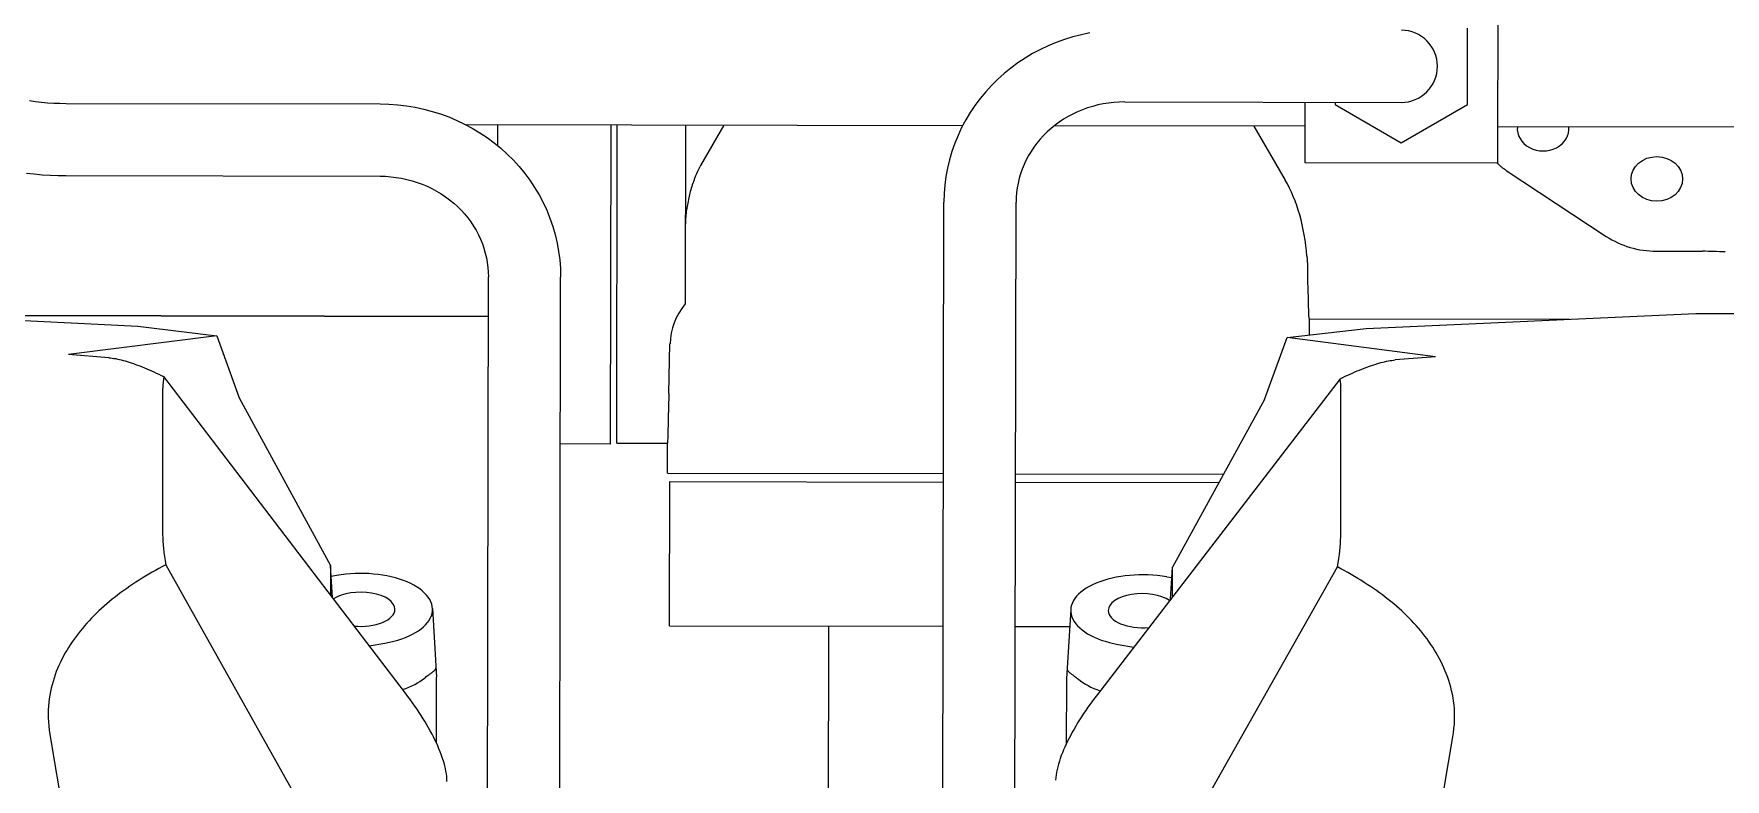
# Model space of a CAD drawing. Extents: x 766778 to 845620, y 133762 to 209800.
# Drawn here: x 786022.2 to 786245.1, y 191122.3 to 191220.5 of the extents above; entities that cross this region are included whole.
import ezdxf

# ---------------------------------------------------------------- set-up
doc = ezdxf.new("R2010")
doc.units = 0
doc.header["$MEASUREMENT"] = 0
doc.layers.get('0').update_dxf_attribs({"color": 1, "linetype": 'CONTINUOUS'})
doc.layers.add('LA-4748_SHOWN', color=2, linetype='CONTINUOUS', lineweight=53)

# ---------------------------------------------------------------- blocks, each defined once
blk = doc.blocks.new('ENGINE')
at = {"layer": 'LA-4748_SHOWN', "color": 252, "lineweight": 5}
for p, q in [((945166.83, 205921.1), (945166.7, 205895.7)), ((945111.91, 205912.78), (945110.79, 205912.5)), ((945113.04, 205913.02), (945111.91, 205912.78)), ((945162.77, 205903.38), (945162.82, 205913.46)), ((945106.5, 205910.84), (945105.48, 205910.3)), ((945107.54, 205911.33), (945106.5, 205910.84)), ((945108.6, 205911.77), (945107.54, 205911.33)), ((945109.69, 205912.16), (945108.6, 205911.77)), ((945110.79, 205912.5), (945109.69, 205912.16)), ((945102.61, 205908.41), (945101.72, 205907.69)), ((945103.54, 205909.09), (945102.61, 205908.41)), ((945104.49, 205909.72), (945103.54, 205909.09)), ((945105.48, 205910.3), (945104.49, 205909.72)), ((945100.05, 205906.13), (945099.28, 205905.29)), ((945100.86, 205906.93), (945100.05, 205906.13)), ((945101.72, 205907.69), (945100.86, 205906.93)), ((944973.28, 205904.57), (944974.05, 205904.46)), ((944974.05, 205904.46), (944974.84, 205904.36)), ((944974.84, 205904.36), (944975.65, 205904.29)), ((944975.65, 205904.29), (944976.46, 205904.24)), ((944976.46, 205904.24), (944977.27, 205904.2)), ((944977.27, 205904.2), (944978.09, 205904.19)), ((944978.09, 205904.19), (945019.49, 205903.97)), ((945019.49, 205903.97), (945020.64, 205903.94)), ((945020.64, 205903.94), (945021.8, 205903.85)), ((945021.8, 205903.85), (945022.94, 205903.71)), ((945098.55, 205904.41), (945097.86, 205903.5)), ((945099.28, 205905.29), (945098.55, 205904.41)), ((945115.46, 205903.76), (945114.75, 205903.65)), ((945116.16, 205903.84), (945115.46, 205903.76)), ((945116.88, 205903.89), (945116.16, 205903.84)), ((945117.59, 205903.9), (945116.88, 205903.89)), ((945117.59, 205903.9), (945154.04, 205903.71)), ((945141.34, 205903.78), (945141.3, 205895.84)), ((945145.31, 205903.76), (945145.31, 205903.48)), ((945022.94, 205903.71), (945024.08, 205903.52)), ((945024.08, 205903.52), (945025.21, 205903.27)), ((945025.21, 205903.27), (945026.33, 205902.97)), ((945026.33, 205902.97), (945027.43, 205902.62)), ((945027.43, 205902.62), (945028.51, 205902.22)), ((945028.51, 205902.22), (945029.57, 205901.77)), ((945029.57, 205901.77), (945030.6, 205901.27)), ((945096.63, 205901.59), (945096.09, 205900.59)), ((945097.22, 205902.56), (945096.63, 205901.59)), ((945097.86, 205903.5), (945097.22, 205902.56)), ((945109.54, 205901.64), (945108.96, 205901.26)), ((945110.13, 205902), (945109.54, 205901.64)), ((945110.75, 205902.32), (945110.13, 205902)), ((945111.38, 205902.62), (945110.75, 205902.32)), ((945112.03, 205902.89), (945111.38, 205902.62)), ((945112.69, 205903.13), (945112.03, 205902.89)), ((945113.37, 205903.33), (945112.69, 205903.13)), ((945114.06, 205903.51), (945113.37, 205903.33)), ((945114.75, 205903.65), (945114.06, 205903.51)), ((945145.31, 205903.48), (945154.01, 205898.39)), ((945154.01, 205898.39), (945162.77, 205903.38)), ((945030.6, 205901.27), (945031.61, 205900.72)), ((945096.22, 205900.83), (945030.78, 205901.18)), ((945031.61, 205900.72), (945032.59, 205900.13)), ((945032.59, 205900.13), (945033.55, 205899.49)), ((945033.55, 205899.49), (945034.47, 205898.8)), ((945034.91, 205901.16), (945034.9, 205898.45)), ((945049.69, 205859.05), (945049.91, 205901.08)), ((945050.49, 205859.16), (945050.71, 205901.07)), ((945059.71, 205901.03), (945059.59, 205877.48)), ((945061.69, 205895.7), (945064.82, 205901)), ((945095.61, 205899.56), (945095.17, 205898.52)), ((945096.09, 205900.59), (945095.61, 205899.56)), ((945106.89, 205899.51), (945106.43, 205899.01)), ((945107.37, 205899.98), (945106.89, 205899.51)), ((945107.88, 205900.43), (945107.37, 205899.98)), ((945108.41, 205900.86), (945107.88, 205900.43)), ((945141.32, 205900.6), (945108.29, 205900.77)), ((945108.96, 205901.26), (945108.41, 205900.86)), ((945134.61, 205900.63), (945138.71, 205893.53)), ((945227.54, 205900.14), (945166.72, 205900.46)), ((945034.47, 205898.8), (945035.35, 205898.07)), ((945035.35, 205898.07), (945036.19, 205897.3)), ((945036.19, 205897.3), (945037, 205896.49)), ((945094.79, 205897.45), (945094.47, 205896.36)), ((945095.17, 205898.52), (945094.79, 205897.45)), ((945105.24, 205897.42), (945104.9, 205896.86)), ((945105.61, 205897.97), (945105.24, 205897.42)), ((945106.01, 205898.5), (945105.61, 205897.97)), ((945106.43, 205899.01), (945106.01, 205898.5)), ((944972.82, 205895.02), (944973.85, 205894.9)), ((944973.85, 205894.9), (944974.89, 205894.8)), ((945037, 205896.49), (945037.77, 205895.65)), ((945037.77, 205895.65), (945038.49, 205894.76)), ((945094.2, 205895.26), (945093.99, 205894.15)), ((945094.47, 205896.36), (945094.2, 205895.26)), ((945104.06, 205895.1), (945103.84, 205894.49)), ((945104.31, 205895.7), (945104.06, 205895.1)), ((945104.59, 205896.29), (945104.31, 205895.7)), ((945104.9, 205896.86), (945104.59, 205896.29)), ((945141.3, 205895.84), (945166.7, 205895.7)), ((945166.62, 205895.7), (945166.67, 205895.66)), ((945166.67, 205895.66), (945166.71, 205895.61)), ((945166.71, 205895.61), (945166.76, 205895.57)), ((945166.76, 205895.57), (945166.81, 205895.52)), ((945166.81, 205895.52), (945166.86, 205895.48)), ((945166.86, 205895.48), (945166.9, 205895.43)), ((945166.9, 205895.43), (945166.95, 205895.39)), ((945166.95, 205895.39), (945167, 205895.34)), ((945167, 205895.34), (945167.05, 205895.3)), ((945167.05, 205895.3), (945167.1, 205895.26)), ((945167.1, 205895.26), (945167.15, 205895.21)), ((945167.15, 205895.21), (945167.2, 205895.17)), ((945167.2, 205895.17), (945167.25, 205895.13)), ((945167.25, 205895.13), (945167.31, 205895.09)), ((945167.31, 205895.09), (945167.36, 205895.05)), ((945167.36, 205895.05), (945167.41, 205895.01)), ((945167.41, 205895.01), (945167.46, 205894.97)), ((945167.46, 205894.97), (945167.52, 205894.93)), ((945167.52, 205894.93), (945167.57, 205894.89)), ((945167.57, 205894.89), (945167.63, 205894.85)), ((945167.63, 205894.85), (945167.68, 205894.81)), ((944974.89, 205894.8), (944975.94, 205894.73)), ((944975.94, 205894.73), (944976.99, 205894.69)), ((944976.99, 205894.69), (944978.04, 205894.67)), ((944978.04, 205894.67), (945019.44, 205894.45)), ((945019.44, 205894.45), (945020.15, 205894.43)), ((945020.15, 205894.43), (945020.86, 205894.37)), ((945020.86, 205894.37), (945021.57, 205894.29)), ((945021.57, 205894.29), (945022.27, 205894.17)), ((945022.27, 205894.17), (945022.97, 205894.02)), ((945022.97, 205894.02), (945023.65, 205893.84)), ((945023.65, 205893.84), (945024.33, 205893.62)), ((945024.33, 205893.62), (945024.99, 205893.38)), ((945024.99, 205893.38), (945025.63, 205893.1)), ((945025.63, 205893.1), (945026.26, 205892.8)), ((945026.26, 205892.8), (945026.87, 205892.47)), ((945038.49, 205894.76), (945039.16, 205893.85)), ((945039.16, 205893.85), (945039.79, 205892.9)), ((945039.79, 205892.9), (945040.37, 205891.92)), ((945060.43, 205892.72), (945060.37, 205892.51)), ((945060.5, 205892.94), (945060.43, 205892.72)), ((945060.57, 205893.15), (945060.5, 205892.94)), ((945060.64, 205893.37), (945060.57, 205893.15)), ((945093.84, 205893.03), (945093.75, 205891.9)), ((945093.99, 205894.15), (945093.84, 205893.03)), ((945103.39, 205892.63), (945103.3, 205891.99)), ((945103.51, 205893.25), (945103.39, 205892.63)), ((945103.66, 205893.88), (945103.51, 205893.25)), ((945103.84, 205894.49), (945103.66, 205893.88)), ((945167.68, 205894.81), (945167.74, 205894.77)), ((945167.74, 205894.77), (945167.79, 205894.73)), ((945167.79, 205894.73), (945167.85, 205894.69)), ((945167.85, 205894.69), (945180.99, 205885.96)), ((945026.87, 205892.47), (945027.47, 205892.11)), ((945027.47, 205892.11), (945028.04, 205891.72)), ((945028.04, 205891.72), (945028.59, 205891.31)), ((945028.59, 205891.31), (945029.12, 205890.88)), ((945029.12, 205890.88), (945029.62, 205890.42)), ((945029.62, 205890.42), (945030.09, 205889.94)), ((945040.37, 205891.92), (945040.9, 205890.91)), ((945040.9, 205890.91), (945041.37, 205889.88)), ((945059.91, 205890.54), (945059.87, 205890.31)), ((945059.96, 205890.76), (945059.91, 205890.54)), ((945060, 205890.99), (945059.96, 205890.76)), ((945060.05, 205891.22), (945060, 205890.99)), ((945060.1, 205891.45), (945060.05, 205891.22)), ((945060.15, 205891.67), (945060.1, 205891.45)), ((945060.2, 205891.88), (945060.15, 205891.67)), ((945060.26, 205892.09), (945060.2, 205891.88)), ((945060.31, 205892.3), (945060.26, 205892.09)), ((945060.37, 205892.51), (945060.31, 205892.3)), ((945092.91, 205738.42), (945093.71, 205890.77)), ((945093.75, 205891.9), (945093.71, 205890.77)), ((945102.74, 205797.63), (945103.23, 205890.72)), ((945103.25, 205891.36), (945103.23, 205890.72)), ((945103.3, 205891.99), (945103.25, 205891.36)), ((945030.09, 205889.94), (945030.54, 205889.44)), ((945030.54, 205889.44), (945030.97, 205888.93)), ((945030.97, 205888.93), (945031.36, 205888.39)), ((945031.36, 205888.39), (945031.72, 205887.84)), ((945041.37, 205889.88), (945041.8, 205888.83)), ((945041.8, 205888.83), (945042.17, 205887.76)), ((945059.66, 205888.47), (945059.65, 205888.24)), ((945059.65, 205888.24), (945059.65, 205888.02)), ((945059.67, 205888.71), (945059.66, 205888.47)), ((945059.69, 205888.95), (945059.67, 205888.71)), ((945059.72, 205889.18), (945059.69, 205888.95)), ((945059.74, 205889.42), (945059.72, 205889.18)), ((945059.77, 205889.65), (945059.74, 205889.42)), ((945059.8, 205889.88), (945059.77, 205889.65)), ((945059.84, 205890.09), (945059.8, 205889.88)), ((945059.87, 205890.31), (945059.84, 205890.09)), ((945031.72, 205887.84), (945032.06, 205887.28)), ((945032.06, 205887.28), (945032.36, 205886.7)), ((945032.36, 205886.7), (945032.63, 205886.11)), ((945032.63, 205886.11), (945032.88, 205885.51)), ((945042.17, 205887.76), (945042.48, 205886.67)), ((945042.48, 205886.67), (945042.73, 205885.56)), ((945032.88, 205885.51), (945033.09, 205884.9)), ((945033.09, 205884.9), (945033.26, 205884.28)), ((945033.26, 205884.28), (945033.41, 205883.65)), ((945042.73, 205885.56), (945042.93, 205884.45)), ((945042.93, 205884.45), (945043.07, 205883.33)), ((945187.63, 205883.99), (945193.66, 205883.96)), ((945033.41, 205883.65), (945033.52, 205883.02)), ((945033.52, 205883.02), (945033.6, 205882.39)), ((945033.6, 205882.39), (945033.65, 205881.76)), ((945033.65, 205881.76), (945033.66, 205881.12)), ((945043.07, 205883.33), (945043.15, 205882.2)), ((945043.15, 205882.2), (945043.18, 205881.07)), ((945141.53, 205883.5), (945141.54, 205883.42)), ((945141.54, 205883.42), (945141.54, 205883.35)), ((945141.54, 205883.35), (945141.55, 205883.27)), ((945141.55, 205883.27), (945141.55, 205883.2)), ((945141.55, 205883.2), (945141.56, 205883.12)), ((945141.56, 205883.12), (945141.56, 205883.05)), ((945141.56, 205883.05), (945141.57, 205882.97)), ((945141.57, 205882.97), (945141.57, 205882.9)), ((945141.57, 205882.9), (945141.58, 205882.83)), ((945141.58, 205882.83), (945141.58, 205882.75)), ((945141.58, 205882.75), (945141.58, 205882.68)), ((945141.58, 205882.68), (945141.59, 205882.61)), ((945141.59, 205882.61), (945141.59, 205882.54)), ((945141.59, 205882.54), (945141.59, 205882.47)), ((945141.59, 205882.47), (945141.6, 205882.39)), ((945141.6, 205882.39), (945141.6, 205882.32)), ((945141.6, 205882.32), (945141.6, 205882.25)), ((945141.6, 205882.25), (945141.6, 205882.18)), ((945141.6, 205882.18), (945141.61, 205882.11)), ((945141.61, 205882.11), (945141.61, 205882.04)), ((945141.61, 205882.04), (945141.61, 205881.97)), ((945141.61, 205881.97), (945141.61, 205881.9)), ((945141.61, 205881.9), (945141.61, 205881.83)), ((945141.61, 205881.83), (945141.61, 205881.76)), ((945033.22, 205798), (945033.66, 205881.12)), ((945042.45, 205742.47), (945043.18, 205881.07)), ((944944.05, 205877.07), (944987.46, 205874.8)), ((945033.63, 205875.91), (944958.77, 205876.3)), ((945033.63, 205875.88), (944959.32, 205876.27)), ((944987.46, 205874.8), (944997.85, 205873.5)), ((945141.81, 205875.25), (945176.11, 205875.07)), ((945141.83, 205873.1), (945141.84, 205875.25)), ((945149.31, 205873.95), (945192.74, 205875.76)), ((945192.74, 205875.76), (945214.04, 205875.65)), ((944997.85, 205873.5), (944978.31, 205871.1)), ((944997.85, 205873.5), (945000.76, 205865.33)), ((945135.9, 205864.62), (945138.9, 205872.76)), ((945138.9, 205872.76), (945149.31, 205873.95)), ((945158.42, 205870.15), (945138.9, 205872.76)), ((944983.61, 205870.66), (944978.31, 205871.1)), ((944983.61, 205870.66), (944983.83, 205870.64)), ((944983.83, 205870.64), (944984.05, 205870.61)), ((944984.05, 205870.61), (944984.27, 205870.57)), ((944984.27, 205870.57), (944984.51, 205870.53)), ((944984.51, 205870.53), (944984.74, 205870.48)), ((944984.74, 205870.48), (944984.99, 205870.43)), ((944984.99, 205870.43), (944985.23, 205870.37)), ((944985.23, 205870.37), (944985.49, 205870.3)), ((945057.39, 205865.7), (945057.56, 205872.22)), ((944985.49, 205870.3), (944985.75, 205870.23)), ((944985.75, 205870.23), (944986.01, 205870.15)), ((944986.01, 205870.15), (944986.28, 205870.06)), ((944986.28, 205870.06), (944986.55, 205869.97)), ((944986.55, 205869.97), (944986.83, 205869.87)), ((944986.83, 205869.87), (944987.11, 205869.77)), ((944987.11, 205869.77), (944987.4, 205869.66)), ((944987.4, 205869.66), (944987.69, 205869.55)), ((944987.69, 205869.55), (944987.99, 205869.43)), ((944987.99, 205869.43), (944988.29, 205869.3)), ((944988.29, 205869.3), (944988.59, 205869.18)), ((944988.59, 205869.18), (944988.9, 205869.04)), ((944988.9, 205869.04), (944989.21, 205868.9)), ((944989.21, 205868.9), (944989.53, 205868.76)), ((944989.53, 205868.76), (944989.85, 205868.61)), ((944989.85, 205868.61), (944990.18, 205868.46)), ((944990.18, 205868.46), (944990.5, 205868.3)), ((944990.5, 205868.3), (944990.83, 205868.14)), ((945022.54, 205826.31), (944990.83, 205868.14)), ((945147.49, 205868.07), (945147.8, 205868.21)), ((945147.8, 205868.21), (945148.11, 205868.34)), ((945148.11, 205868.34), (945148.42, 205868.46)), ((945148.42, 205868.46), (945148.72, 205868.58)), ((945148.72, 205868.58), (945149.02, 205868.7)), ((945149.02, 205868.7), (945149.31, 205868.81)), ((945149.31, 205868.81), (945149.6, 205868.91)), ((945149.6, 205868.91), (945149.88, 205869.01)), ((945149.88, 205869.01), (945150.16, 205869.11)), ((945150.16, 205869.11), (945150.44, 205869.2)), ((945150.44, 205869.2), (945150.71, 205869.28)), ((945150.71, 205869.28), (945150.97, 205869.36)), ((945150.97, 205869.36), (945151.23, 205869.43)), ((945151.23, 205869.43), (945151.49, 205869.49)), ((945151.49, 205869.49), (945151.73, 205869.55)), ((945151.73, 205869.55), (945151.98, 205869.6)), ((945151.98, 205869.6), (945152.22, 205869.65)), ((945152.22, 205869.65), (945152.45, 205869.69)), ((945152.45, 205869.69), (945152.68, 205869.72)), ((945152.68, 205869.72), (945152.9, 205869.75)), ((945152.9, 205869.75), (945153.11, 205869.77)), ((945158.42, 205870.15), (945153.11, 205869.77)), ((944990.62, 205847.32), (944990.72, 205866.62)), ((945145.86, 205867.33), (945113.72, 205825.83)), ((945145.86, 205867.33), (945146.2, 205867.48)), ((945146.2, 205867.48), (945146.52, 205867.64)), ((945146.52, 205867.64), (945146.85, 205867.79)), ((945146.85, 205867.79), (945147.17, 205867.93)), ((945147.17, 205867.93), (945147.49, 205868.07)), ((945000.76, 205865.33), (945012.74, 205843.16)), ((945135.9, 205864.62), (945123.7, 205842.57)), ((945145.86, 205846.5), (945145.96, 205865.8)), ((945049.69, 205859.05), (945043.06, 205859.09)), ((945050.49, 205859.16), (945057.2, 205859.13)), ((945057.17, 205855.19), (945057.19, 205859.13)), ((945057.2, 205859.13), (945057.21, 205859.14)), ((945057.17, 205855.19), (945093.52, 205855)), ((945103.04, 205854.95), (945130.47, 205854.81)), ((945057.37, 205835.07), (945057.47, 205854.07)), ((945057.47, 205854.07), (945093.52, 205853.88)), ((945103.04, 205853.83), (945129.85, 205853.69)), ((944987.91, 205841.6), (944987.49, 205841.33)), ((944988.34, 205841.85), (944987.91, 205841.6)), ((944988.77, 205842.11), (944988.34, 205841.85)), ((944989.21, 205842.36), (944988.77, 205842.11)), ((944989.66, 205842.61), (944989.21, 205842.36)), ((944990.11, 205842.86), (944989.66, 205842.61)), ((944990.57, 205843.1), (944990.11, 205842.86)), ((944991.03, 205843.34), (944990.57, 205843.1)), ((944991.03, 205843.34), (945012.64, 205804.46)), ((945012.74, 205843.16), (945012.72, 205839.27)), ((945012.98, 205838.92), (945012.74, 205843.16)), ((945013.52, 205841.85), (945012.82, 205841.73)), ((945123.39, 205803.88), (945145.41, 205842.53)), ((945123.41, 205838.34), (945123.7, 205842.57)), ((945123.68, 205838.68), (945123.7, 205842.57)), ((945145.87, 205842.28), (945145.41, 205842.53)), ((945146.32, 205842.03), (945145.87, 205842.28)), ((945146.77, 205841.78), (945146.32, 205842.03)), ((945147.21, 205841.53), (945146.77, 205841.78)), ((945147.65, 205841.27), (945147.21, 205841.53)), ((944984.31, 205839.11), (944983.94, 205838.82)), ((944984.69, 205839.4), (944984.31, 205839.11)), ((944985.07, 205839.69), (944984.69, 205839.4)), ((944985.46, 205839.97), (944985.07, 205839.69)), ((944985.85, 205840.25), (944985.46, 205839.97)), ((944986.25, 205840.53), (944985.85, 205840.25)), ((944986.66, 205840.8), (944986.25, 205840.53)), ((944987.07, 205841.07), (944986.66, 205840.8)), ((944987.49, 205841.33), (944987.07, 205841.07)), ((945123.6, 205841.15), (945122.91, 205841.27)), ((945148.08, 205841.01), (945147.65, 205841.27)), ((945148.51, 205840.75), (945148.08, 205841.01)), ((945148.93, 205840.48), (945148.51, 205840.75)), ((945149.34, 205840.21), (945148.93, 205840.48)), ((945149.75, 205839.94), (945149.34, 205840.21)), ((945150.15, 205839.66), (945149.75, 205839.94)), ((945150.55, 205839.38), (945150.15, 205839.66)), ((945150.94, 205839.1), (945150.55, 205839.38)), ((944981.85, 205836.98), (944981.52, 205836.66)), ((944982.18, 205837.29), (944981.85, 205836.98)), ((944982.52, 205837.61), (944982.18, 205837.29)), ((944982.86, 205837.91), (944982.52, 205837.61)), ((944983.22, 205838.22), (944982.86, 205837.91)), ((944983.58, 205838.52), (944983.22, 205838.22)), ((944983.94, 205838.82), (944983.58, 205838.52)), ((945026.13, 205837.48), (945026.63, 205828.39)), ((945110.24, 205837.04), (945109.65, 205827.96)), ((945151.33, 205838.81), (945150.94, 205839.1)), ((945151.71, 205838.52), (945151.33, 205838.81)), ((945152.08, 205838.23), (945151.71, 205838.52)), ((945152.45, 205837.93), (945152.08, 205838.23)), ((945152.81, 205837.63), (945152.45, 205837.93)), ((945153.17, 205837.33), (945152.81, 205837.63)), ((945153.51, 205837.02), (945153.17, 205837.33)), ((945153.86, 205836.7), (945153.51, 205837.02)), ((944979.7, 205834.65), (944979.42, 205834.3)), ((944979.99, 205834.99), (944979.7, 205834.65)), ((944980.28, 205835.33), (944979.99, 205834.99)), ((944980.58, 205835.67), (944980.28, 205835.33)), ((944980.88, 205836), (944980.58, 205835.67)), ((944981.2, 205836.33), (944980.88, 205836)), ((944981.52, 205836.66), (944981.2, 205836.33)), ((945057.37, 205835.07), (945093.42, 205834.88)), ((945078.14, 205792.51), (945078.37, 205834.96)), ((945102.94, 205834.83), (945110.1, 205834.79)), ((945154.19, 205836.39), (945153.86, 205836.7)), ((945154.52, 205836.07), (945154.19, 205836.39)), ((945154.85, 205835.75), (945154.52, 205836.07)), ((945155.16, 205835.42), (945154.85, 205835.75)), ((945155.47, 205835.09), (945155.16, 205835.42)), ((945155.78, 205834.75), (945155.47, 205835.09)), ((945156.07, 205834.41), (945155.78, 205834.75)), ((944978.15, 205832.48), (944977.92, 205832.1)), ((944978.39, 205832.85), (944978.15, 205832.48)), ((944978.63, 205833.22), (944978.39, 205832.85)), ((944978.89, 205833.59), (944978.63, 205833.22)), ((944979.15, 205833.94), (944978.89, 205833.59)), ((944979.42, 205834.3), (944979.15, 205833.94)), ((945017.8, 205832.57), (945019.86, 205832.93)), ((945156.36, 205834.07), (945156.07, 205834.41)), ((945156.64, 205833.72), (945156.36, 205834.07)), ((945156.92, 205833.37), (945156.64, 205833.72)), ((945157.19, 205833.01), (945156.92, 205833.37)), ((945157.44, 205832.65), (945157.19, 205833.01)), ((945157.7, 205832.28), (945157.44, 205832.65)), ((944977.08, 205830.54), (944976.89, 205830.13)), ((944977.27, 205830.94), (944977.08, 205830.54)), ((944977.48, 205831.33), (944977.27, 205830.94)), ((944977.69, 205831.72), (944977.48, 205831.33)), ((944977.92, 205832.1), (944977.69, 205831.72)), ((945116.47, 205832.42), (945118.53, 205832.04)), ((945157.94, 205831.91), (945157.7, 205832.28)), ((945158.18, 205831.53), (945157.94, 205831.91)), ((945158.4, 205831.15), (945158.18, 205831.53)), ((945158.62, 205830.77), (945158.4, 205831.15)), ((945158.83, 205830.38), (945158.62, 205830.77)), ((945159.03, 205829.98), (945158.83, 205830.38)), ((944976.1, 205828.02), (944975.97, 205827.58)), ((944976.24, 205828.46), (944976.1, 205828.02)), ((944976.39, 205828.88), (944976.24, 205828.46)), ((944976.54, 205829.31), (944976.39, 205828.88)), ((944976.71, 205829.72), (944976.54, 205829.31)), ((944976.89, 205830.13), (944976.71, 205829.72)), ((945025.06, 205828.3), (945025.18, 205828.39)), ((945025.18, 205828.39), (945025.29, 205828.48)), ((945025.29, 205828.48), (945025.4, 205828.57)), ((945025.4, 205828.57), (945025.51, 205828.65)), ((945025.51, 205828.65), (945025.61, 205828.72)), ((945025.61, 205828.72), (945025.7, 205828.79)), ((945025.7, 205828.79), (945025.79, 205828.85)), ((945025.79, 205828.85), (945025.88, 205828.91)), ((945025.88, 205828.91), (945025.96, 205828.97)), ((945025.96, 205828.97), (945026.03, 205829.03)), ((945026.03, 205829.03), (945026.1, 205829.08)), ((945026.1, 205829.08), (945026.16, 205829.13)), ((945026.16, 205829.13), (945026.22, 205829.18)), ((945026.22, 205829.18), (945026.28, 205829.22)), ((945026.28, 205829.22), (945026.33, 205829.26)), ((945026.33, 205829.26), (945026.37, 205829.31)), ((945026.37, 205829.31), (945026.41, 205829.35)), ((945026.41, 205829.35), (945026.45, 205829.39)), ((945026.45, 205829.39), (945026.48, 205829.43)), ((945026.48, 205829.43), (945026.51, 205829.46)), ((945026.51, 205829.46), (945026.53, 205829.5)), ((945026.53, 205829.5), (945026.54, 205829.54)), ((945026.54, 205829.54), (945026.56, 205829.57)), ((945026.56, 205829.57), (945026.56, 205829.61)), ((945026.59, 205819.75), (945026.64, 205828.24)), ((945109.73, 205829.17), (945109.74, 205829.14)), ((945109.74, 205829.14), (945109.75, 205829.1)), ((945109.75, 205829.1), (945109.77, 205829.06)), ((945109.77, 205829.06), (945109.79, 205829.03)), ((945109.79, 205829.03), (945109.81, 205828.99)), ((945109.81, 205828.99), (945109.84, 205828.95)), ((945109.84, 205828.95), (945109.88, 205828.91)), ((945109.88, 205828.91), (945109.92, 205828.87)), ((945109.92, 205828.87), (945109.96, 205828.82)), ((945109.96, 205828.82), (945110.01, 205828.78)), ((945110.01, 205828.78), (945110.07, 205828.73)), ((945110.07, 205828.73), (945110.12, 205828.69)), ((945110.12, 205828.69), (945110.19, 205828.64)), ((945110.19, 205828.64), (945110.26, 205828.58)), ((945110.26, 205828.58), (945110.33, 205828.53)), ((945110.33, 205828.53), (945110.41, 205828.47)), ((945110.41, 205828.47), (945110.5, 205828.41)), ((945110.5, 205828.41), (945110.58, 205828.34)), ((945110.58, 205828.34), (945110.68, 205828.27)), ((945110.68, 205828.27), (945110.78, 205828.2)), ((945110.78, 205828.2), (945110.88, 205828.12)), ((945110.88, 205828.12), (945110.99, 205828.03)), ((945110.99, 205828.03), (945111.1, 205827.94)), ((945159.22, 205829.58), (945159.03, 205829.98)), ((945159.41, 205829.17), (945159.22, 205829.58)), ((945159.58, 205828.76), (945159.41, 205829.17)), ((945159.74, 205828.34), (945159.58, 205828.76)), ((945159.9, 205827.92), (945159.74, 205828.34)), ((944975.59, 205825.74), (944975.53, 205825.26)), ((944975.67, 205826.21), (944975.59, 205825.74)), ((944975.76, 205826.68), (944975.67, 205826.21)), ((944975.86, 205827.13), (944975.76, 205826.68)), ((944975.97, 205827.58), (944975.86, 205827.13)), ((945022.86, 205825.88), (945022.54, 205826.31)), ((945023.18, 205825.45), (945022.86, 205825.88)), ((945109.64, 205827.8), (945109.6, 205819.31)), ((945111.1, 205827.94), (945111.22, 205827.85)), ((945113.72, 205825.83), (945113.39, 205825.4)), ((945160.04, 205827.49), (945159.9, 205827.92)), ((945160.17, 205827.05), (945160.04, 205827.49)), ((945160.3, 205826.61), (945160.17, 205827.05)), ((945160.41, 205826.16), (945160.3, 205826.61)), ((945160.5, 205825.7), (945160.41, 205826.16)), ((944975.46, 205824.27), (944975.44, 205823.76)), ((944975.44, 205823.76), (944975.45, 205823.24)), ((944975.48, 205824.77), (944975.46, 205824.27)), ((944975.53, 205825.26), (944975.48, 205824.77)), ((945023.48, 205825.03), (945023.18, 205825.45)), ((945023.77, 205824.6), (945023.48, 205825.03)), ((945024.06, 205824.18), (945023.77, 205824.6)), ((945024.34, 205823.77), (945024.06, 205824.18)), ((945024.6, 205823.35), (945024.34, 205823.77)), ((945112.18, 205823.72), (945111.9, 205823.31)), ((945112.47, 205824.14), (945112.18, 205823.72)), ((945112.77, 205824.56), (945112.47, 205824.14)), ((945113.08, 205824.98), (945112.77, 205824.56)), ((945113.39, 205825.4), (945113.08, 205824.98)), ((945160.59, 205825.24), (945160.5, 205825.7)), ((945160.66, 205824.77), (945160.59, 205825.24)), ((945160.72, 205824.29), (945160.66, 205824.77)), ((945160.76, 205823.79), (945160.72, 205824.29)), ((945160.78, 205823.29), (945160.76, 205823.79)), ((944975.45, 205823.24), (944975.47, 205822.71)), ((944975.47, 205822.71), (944975.51, 205822.16)), ((944975.51, 205822.16), (944975.58, 205821.61)), ((944975.58, 205821.61), (944975.66, 205821.04)), ((945024.86, 205822.94), (945024.6, 205823.35)), ((945025.11, 205822.53), (945024.86, 205822.94)), ((945025.35, 205822.13), (945025.11, 205822.53)), ((945025.58, 205821.72), (945025.35, 205822.13)), ((945025.8, 205821.32), (945025.58, 205821.72)), ((945026.02, 205820.92), (945025.8, 205821.32)), ((945110.86, 205821.68), (945110.63, 205821.27)), ((945111.11, 205822.08), (945110.86, 205821.68)), ((945111.36, 205822.49), (945111.11, 205822.08)), ((945111.62, 205822.89), (945111.36, 205822.49)), ((945111.9, 205823.31), (945111.62, 205822.89)), ((945160.7, 205821.19), (945160.75, 205821.73)), ((945160.75, 205821.73), (945160.78, 205822.26)), ((945160.79, 205822.78), (945160.78, 205823.29)), ((945160.78, 205822.26), (945160.79, 205822.78)), ((944975.66, 205821.04), (944979.99, 205794.41)), ((945026.22, 205820.53), (945026.02, 205820.92)), ((945026.41, 205820.14), (945026.22, 205820.53)), ((945026.6, 205819.75), (945026.41, 205820.14)), ((945026.77, 205819.36), (945026.6, 205819.75)), ((945026.93, 205818.97), (945026.77, 205819.36)), ((945109.6, 205819.31), (945109.42, 205818.92)), ((945109.78, 205819.7), (945109.6, 205819.31)), ((945109.98, 205820.09), (945109.78, 205819.7)), ((945110.19, 205820.48), (945109.98, 205820.09)), ((945110.4, 205820.88), (945110.19, 205820.48)), ((945110.63, 205821.27), (945110.4, 205820.88)), ((945155.93, 205793.48), (945160.54, 205820.07)), ((945160.54, 205820.07), (945160.63, 205820.63)), ((945160.63, 205820.63), (945160.7, 205821.19)), ((945027.09, 205818.59), (945026.93, 205818.97)), ((945027.23, 205818.22), (945027.09, 205818.59)), ((945027.36, 205817.84), (945027.23, 205818.22)), ((945027.48, 205817.47), (945027.36, 205817.84)), ((945027.59, 205817.1), (945027.48, 205817.47)), ((945027.69, 205816.74), (945027.59, 205817.1)), ((945108.68, 205817.04), (945108.57, 205816.68)), ((945108.81, 205817.41), (945108.68, 205817.04)), ((945108.94, 205817.79), (945108.81, 205817.41)), ((945109.09, 205818.16), (945108.94, 205817.79)), ((945109.25, 205818.54), (945109.09, 205818.16)), ((945109.42, 205818.92), (945109.25, 205818.54)), ((945027.77, 205816.38), (945027.69, 205816.74)), ((945027.84, 205816.02), (945027.77, 205816.38)), ((945027.9, 205815.67), (945027.84, 205816.02)), ((945027.94, 205815.32), (945027.9, 205815.67)), ((945027.96, 205814.98), (945027.94, 205815.32)), ((945027.97, 205814.64), (945027.96, 205814.98)), ((945108.2, 205814.9), (945108.18, 205814.55)), ((945108.25, 205815.24), (945108.2, 205814.9)), ((945108.31, 205815.6), (945108.25, 205815.24)), ((945108.38, 205815.95), (945108.31, 205815.6)), ((945108.47, 205816.31), (945108.38, 205815.95)), ((945108.57, 205816.68), (945108.47, 205816.31))]:
    blk.add_line(p, q, dxfattribs=at)
blk.add_arc((945154.06, 205908.47), 4.76, 269.6986, 89.6986, dxfattribs=at)
for centre, major_axis, ratio, start_param, end_param in [((945172.71, 205900.19), (3.4, -0.02), 0.866025, 3.058759, 6.366019), ((945061.66, 205891.7), (-1.43, -5.24), 0.270553, 3.922128, 4.463865), ((945131.61, 205881.25), (-0.09, -17.32), 0.57735, 1.703983, 2.36181), ((945187.68, 205893.51), (11, -0.06), 0.866025, 4.063324, 4.712363), ((945172.94, 205250.39), (731.89, -3.85), 0.866025, 1.54295, 1.547039), ((945141.89, 205891.75), (-0.09, -16.5), 0.017455, 5.362322, 6.283185), ((945067.56, 205872.01), (-10, 0.05), 0.904953, 5.639684, 6.265732), ((945003.62, 205847.05), (-11.51, 23.32), 0.25, 0.333461, 0.463655), ((945132.86, 205846.36), (11.75, 23.2), 0.25, 5.819546, 5.949709), ((945057.44, 205861.25), (-0.03, -6), 0.019716, 3.877138, 4.382635), ((945057.24, 205865.14), (0.03, 6), 0.019716, 3.159046, 4.382635), ((945003.56, 205827.68), (11.55, -23.41), 0.25, 3.605299, 3.863349), ((945132.72, 205827.01), (11.78, 23.26), 0.25, 5.561311, 5.819597), ((945016.69, 205837.39), (9.45, -0.05), 0.5, 5.057544, 8.199137), ((945119.69, 205836.85), (-9.45, 0.05), 0.5, 4.367234, 7.508827), ((945016.69, 205837.39), (4.5, -0.02), 0.5, 0, 2.495701), ((945119.69, 205836.85), (-4.5, 0.02), 0.5, 3.787484, 6.283185), ((945016.69, 205837.39), (4.5, -0.02), 0.5, 4.519192, 6.283185), ((945119.69, 205836.85), (-4.5, 0.02), 0.5, 0, 1.763993), ((945016.65, 205830.89), (9.84, -0.05), 0.5, 5.310028, 5.738611), ((945016.64, 205828.29), (10, -0.05), 0.5, 6.283183, 6.313448), ((945119.64, 205827.75), (-10, 0.05), 0.5, 6.252923, 6.283188), ((945119.65, 205830.35), (-9.84, 0.05), 0.5, 0.544574, 0.973157)]:
    blk.add_ellipse(centre, major_axis=major_axis, ratio=ratio, start_param=start_param, end_param=end_param, dxfattribs=at)
blk.add_ellipse((945187.68, 205893.51), major_axis=(-3.4, 0.02), ratio=0.866025, dxfattribs=at)

msp = doc.modelspace()

# ---------------------------------------------------------------- block references
at = {"color": 7, "linetype": 'Continuous', "rotation": 0.1984573570547499}
msp.add_blockref('ENGINE', (-158232.80366, -17964.77499), dxfattribs=at)

doc.saveas('drawing.dxf')
